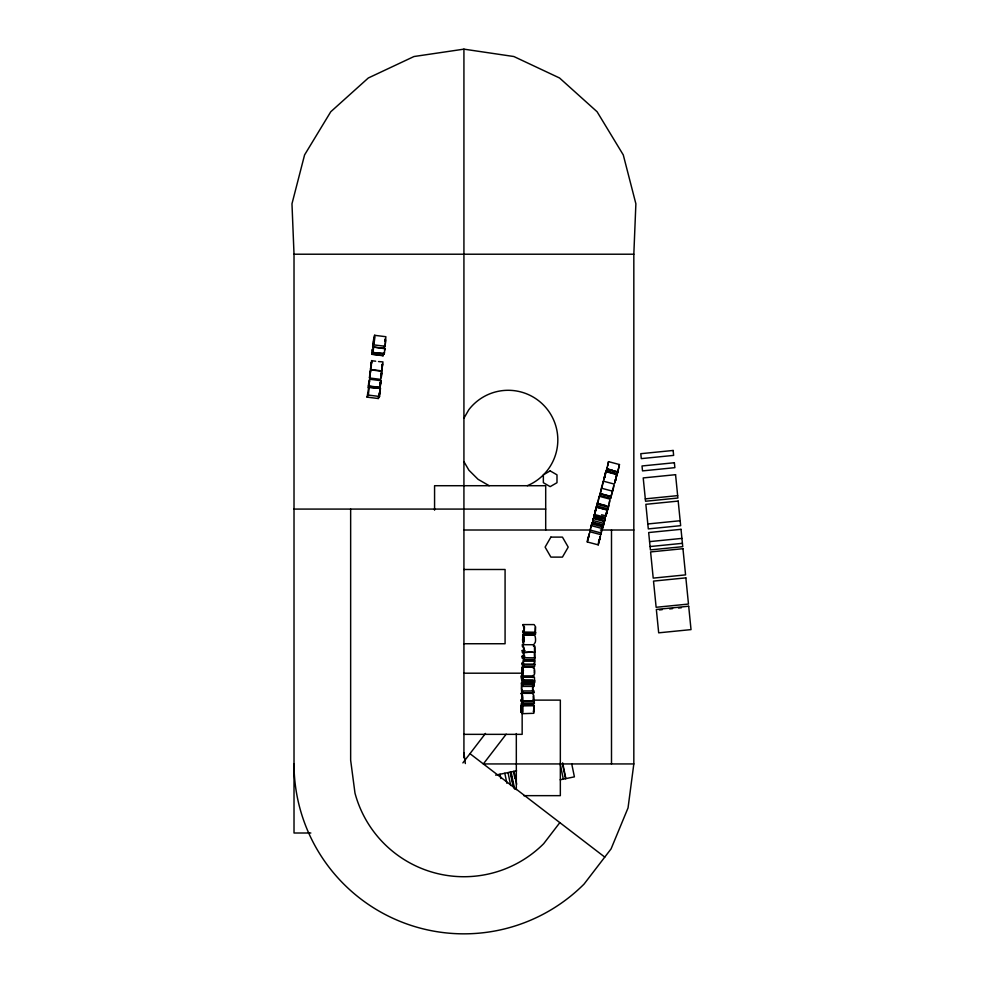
<?xml version="1.0" encoding="UTF-8"?>
<svg xmlns="http://www.w3.org/2000/svg" width="983" height="983" viewBox="0 0 983 983"><rect width="100%" height="100%" fill="white"/><g stroke="black" fill="none" stroke-linecap="round" stroke-linejoin="round"><path stroke-width="1.47" d="M523.361 660.588L523.57 664.545L534.74 664.545L534.703 666.253L523.521 666.253L521.887 664.594L521.936 662.898L523.091 664.066L523.361 660.588L534.543 660.588L534.74 664.545M522.182 700.818L520.965 699.589L520.929 701.284L523.202 703.595L534.371 703.595L533.732 695.251L532.307 693.334L521.137 693.334L522.415 696.972L522.182 700.818L531.963 700.818M534.248 683.271L523.067 683.271L523.103 682.128L534.285 682.128L534.248 683.271L521.408 683.05L521.617 691.368L522.821 692.659L534.002 692.659L532.712 689.022L532.946 685.176M524.91 656.202L522.108 656.202L522.059 657.91L523.693 659.556L534.875 659.556L534.936 646.298L533.597 644.713L522.415 644.713L522.366 646.409C527.035 651.004 517.537 654.162 531.852 651.717M525.057 650.451L522.256 650.451L522.219 652.159L523.558 654.027L523.325 657.443L522.108 656.202M522.944 624.586L524.258 629.636L524 632.069L522.772 630.84L522.735 632.536L524.369 634.195L535.538 634.195L535.588 632.487L524.222 632.302L524.443 626.957L522.944 624.586L534.125 624.586L535.612 626.957L535.403 632.302M532.7 680.187L522.919 680.187C520.216 670.59 520.683 679.4 522.87 681.895L523.067 683.271M522.231 667.015L521.703 672.139L522.612 675.997L523.411 670.369L522.637 667.113L522.452 674.129L522.231 667.015L533.413 666.916L533.253 668.194M523.079 634.957L522.551 640.08L523.46 643.939L524.258 638.311L523.472 635.055L523.288 642.083L523.079 634.957L534.654 635.055C535.796 637.095 536.128 643.312 534.248 643.546M522.919 680.187L523.005 677.054L534.408 677.287L534.752 682.595L523.103 682.128M522.587 705.401L533.769 705.266L534.064 711.532A4.362 0.7 -90 0 1 533.781 713.314L522.231 713.683L521.408 705.438L520.769 712.294L521.236 703.681L522.317 711.839L522.587 705.401L533.769 705.401L533.634 711.79L533.278 711.164M522.821 692.659L521.543 689.022L521.776 685.176L522.993 686.404L534.174 686.404L534.211 684.696L532.577 683.05L532.54 684.758M522.993 686.404L523.03 684.696L521.408 683.05M534.801 680.9L523.62 680.9L523.005 677.054M523.521 666.253L523.57 664.545M523.693 659.556L523.976 647.613L522.415 644.713M524.369 634.195L524.222 632.302M523.57 682.595L523.62 680.9M523.202 703.595L522.551 695.251L521.137 693.334M533.548 646.409L533.597 644.713M522.784 634.551L533.966 634.551L534.187 635.423M534.543 660.674L534.273 664.066M379.413 388.752L379.573 386.724M532.7 677.484L532.798 675.64M294.015 763.938A169.912 169.912 0 0 0 584.062 884.086L611.07 848.894L628.039 807.915L633.826 763.938L633.826 254.216L635.878 203.788L623.271 154.909L597.086 111.743L559.548 77.989L513.863 56.523L463.927 49.15L413.99 56.523L368.306 77.989L330.767 111.743L304.583 154.909L291.976 203.788L294.015 254.216L294.015 833.006L310.837 833.006M601.731 487.752L601.731 486.72L601.166 490.247M532.946 677.312L533.044 675.899L521.862 675.899M382.768 364.091L381.859 369.129M379.696 386.688L379.733 387.523L380.458 382.608L379.979 384.378M385.655 339.946L385.189 344.726M534.297 673.072L534.285 669.902M370.886 369.534L369.497 377.988L370.026 370.886L369.719 376.206L370.886 369.534L382.092 370.91L381.453 376.612L380.704 379.377L369.497 377.988M612.667 490.726L612.667 489.62L610.713 498.283L599.777 495.383L600.834 491.279M615.075 481.424L615.591 479.053M533.892 635.251L533.966 634.551M381.785 373.122L380.937 377.595M368.576 384.488L368.527 386.135L369.252 381.22L368.269 387.941L369.461 380.925L368.908 386.294L380.114 387.671L380.925 380.704L369.669 379.217L368.502 384.144M371.427 364.214L371.537 362.125L370.849 367.47L371.746 360.528L370.444 369.473L371.451 364.902M381.883 367.003L382.227 364.152M380.9 375.813L381.293 372.778M374.13 341.973L374.388 337.095L372.655 346.925L384.894 348.474L384.316 353.683L372.152 352.418L371.832 354.335L383.038 355.723L384.378 352.184L384.181 353.892M380.446 388.445L369.092 387.302L380.446 388.445L379.549 396.481L378.283 398.52L367.064 397.132L368.551 388.383M371.832 354.335L372.41 349.125L372.348 350.636L373.368 349.014M373.147 343.546L372.999 344.91L373.982 343.337M367.064 397.132L368.342 395.092L369.239 387.069M372.655 346.925C375.162 343.731 375.653 325.189 373.159 342.342M378.283 398.52L378.48 396.739M383.038 355.723L383.321 353.118M384.095 346.249L383.861 348.314L385.139 346.274L385.877 336.714L374.67 335.326M379.094 395.756L379.426 392.758M379.573 392.524L379.241 395.51L380.298 388.69M380.114 387.671L380.667 382.313L379.745 388.58M384.574 350.39L384.894 348.474M368.908 386.294L369.669 379.217M381.945 365.455L382.055 364.533M380.937 374.474L381.146 372.95M616.476 476.423L615.997 478.623M532.602 685.606L532.577 690.668M535.17 632.069L535.207 627.51M533.364 700.818L533.191 695.976M600.932 533.253L600.871 534.666L589.923 531.766L590.439 528.436M379.954 383.861L380.876 380.605M534.506 657.443L534.334 653.117M384.832 340.315L385.053 339.037M384.857 341.089L385.164 339.43M612.114 493.147L614.178 484.054L603.243 481.142L599.777 495.383M606.228 514.379L606.511 513.237M601.105 532.43L602.96 525.512L592.012 522.612L589.923 531.766M607.248 510.386L607.58 508.825L607.003 510.582M605.663 515.596L606.794 511.529L606.732 512.143M606.658 513.114L605.688 516.53L607.494 509.882L596.521 507.068L595.231 511.897L595.575 510.337M607.494 509.882L606.265 514.748M604.643 476.153L604.14 478.524L605.921 471.57M615.395 479.569L614.645 483.206L615.665 479.851M596.546 506.982L594.752 513.63L596.632 505.889L594.727 512.966L596.189 507.572L595.796 509.243M602.481 485.197L603.243 481.142M607.715 465.844L608.514 461.641L619.462 464.541L617.373 473.708L606.425 470.808L606.88 467.711L606.88 468.78L612.348 470.243M609.288 503.357L609.644 500.814M613.417 488.109L613.736 485.7M605.049 475.723C606.597 469.665 603.181 481.867 604.582 477.431M606.044 514.097L606.794 511.307M598.315 500.826L599.151 496.255L610.087 499.155L607.998 508.887L597.062 505.987L597.504 502.313L597.504 503.394L605.712 505.569M590.722 527.576L591.053 526.384M588.19 538.684L589.517 533.081L587.773 540.011M615.763 478.389L616.869 474.47M599.126 541.584L600.453 535.981L600.171 536.743M593.118 518.533L592.675 522.194L603.611 525.106L604.053 523.447L604.053 521.432L593.118 518.533L592.675 522.194M594.236 514.416L594.26 516.247L605.209 519.147L605.172 517.328L594.236 514.416L593.781 517.525L599.249 518.975M599.151 496.255L597.062 505.987M602.96 525.512L602.505 528.608L591.569 525.708L592.012 522.612M593.781 517.525L594.236 515.866L605.209 518.901L604.692 521.027L593.757 517.881L604.692 521.027M606.425 470.808L608.514 461.641M599.028 540.957L599.937 537.848L598.242 544.865L587.293 541.965L589.038 534.924L588.092 538.045M593.757 518.127L594.26 516.001M619.462 464.541L617.816 471.693L617.816 470.611M600.871 534.666L602.505 527.527L602.505 528.608M604.643 477.406L605.921 471.299L616.869 474.199L615.591 480.306M615.96 477.431L616.464 475.612M605.012 474.764L605.897 471.656L616.919 474.629L615.075 481.609L615.518 480.343M602.456 485.516L602.038 486.99M613.404 488.416L612.974 489.903M611.782 494.179L611.168 496.268L611.168 495.186M604.717 476.952L603.685 480.22L605.921 471.299M607.396 467.023L606.88 468.78M599.962 537.394L598.708 542.911M597.504 503.394L597.848 502.239M591.225 525.758L591.569 524.627L591.569 525.708M608.796 505.151L607.998 508.887M532.294 703.951L533.105 705.561M381.748 370.763L382.965 361.916L378.504 361.56M463.927 418.23L468.78 409.776A49.617 49.617 0 0 1 547.506 409.628A49.617 49.617 0 0 1 527.281 485.713M372.152 352.418L373.159 350.796M462.882 762.906L485.491 733.441M506.184 734.19L483.353 763.938L633.826 763.938M559.843 822.624L543.673 843.697A112.787 112.787 0 0 1 354.986 793.134L350.648 760.228L350.648 509.083M522.366 713.732L522.6 713.314A4.362 0.7 -90 0 0 522.882 711.532L522.587 705.266M495.641 775.132L516.616 770.819M560.175 779.777L574.404 776.853L571.75 763.951M645.303 498.86L677.656 495.629M647.809 523.964L680.162 520.732M649.579 541.621L681.919 538.389M650.07 546.548L682.411 543.329M659.36 609.927L662.309 609.632M669.656 608.907L672.593 608.612M678.479 608.022L681.416 607.727M294.015 254.216L633.826 254.216M294.015 509.083L545.7 509.083M463.927 530.009L590.193 530.009M600.404 530.009L633.826 530.009M463.927 569.489L505.078 569.489L505.078 643.742L463.927 643.742M524.406 632.487L535.588 632.487M523.079 634.858L534.26 634.858M523.644 652.196L534.826 652.196M523.558 657.676L534.924 657.86M523.656 660.871L534.826 660.871M523.325 664.299L534.506 664.299M522.637 667.113L533.806 667.113C535.059 668.772 535.194 676.832 533.253 675.186M463.927 673.195L522.157 673.195L522.157 683.898M523.226 677.287L534.408 677.287M523.153 680.42L534.322 680.42M523.03 684.696L534.211 684.696M522.87 690.951L534.052 690.951M533.007 700.117L560.335 700.117L560.335 795.652L523.706 795.652M522.415 701.051L533.597 701.051M523.239 701.887L534.42 701.887M522.944 705.61L534.113 705.61M463.927 734.35L522.157 734.35L522.157 712.945M373.933 344.886L385.139 346.274M384.758 348.682L373.687 347.085L372.975 352.504L384.316 353.683M371.955 354.126L383.161 355.514M371.5 360.7L375.703 361.216M370.702 369.817L380.495 371.132M369.067 386.024L380.286 387.413M368.342 395.092L379.549 396.481M606.88 468.989L617.816 471.889M606.88 469.149L617.816 472.049M601.645 488.268L612.581 491.168M600.22 493.564L611.168 496.476M600.22 493.736L611.168 496.636M597.504 503.603L608.452 506.503M597.504 504.328L608.452 507.228M596.546 507.24L607.494 510.14M601.559 514.773L605.688 515.78M593.118 520.548L604.053 523.447M592.012 524.05L602.96 526.962M590.378 530.12L601.313 533.019M489.178 485.713L478.07 479.323L468.903 470.193L463.927 461.617M469.972 753.666L604.766 857.102M522.256 650.451L523.411 651.643M532.946 691.59L534.002 692.659M534.519 651.545L534.494 647.367M562.632 762.845L565.876 778.61M562.878 765.782L565.532 778.671M560.064 763.373L563.32 779.138M514.023 771.348L516.677 784.25M513.47 771.471L514.945 778.634M511.099 771.95L514.637 789.152M510.546 772.073L513.802 787.825M510.202 772.134L513.151 786.474M508.014 772.589L510.669 785.491M504.82 773.252L506.884 783.279M500.015 774.235L500.9 778.536M463.927 752.806L465.34 763.558M617.373 472.258L617.373 473.708M611.5 530.009L611.5 763.938M610.713 496.845L610.713 498.283M604.729 518.975L604.729 520.425M603.611 523.091L603.611 525.106M598.708 541.916L598.708 541.203L598.242 544.865M587.773 539.016L587.773 538.303L587.293 541.965M545.7 530.009L545.7 485.713L434.572 485.713L434.572 510.165M522.157 690.017L522.157 703.779M516.321 733.551L516.321 789.619M463.927 49.15L463.927 757.832M523.189 671.315C522.723 679.278 522.649 664.938 523.189 671.315M524.037 639.257C523.57 647.219 523.484 632.88 524.037 639.257M550.885 537.111L545.11 547.113L550.885 557.115L562.436 557.115L568.211 547.113L562.436 537.111L550.885 537.111M550.173 470.894L543.353 474.838L543.353 482.702L550.173 486.646L556.992 482.702L556.992 474.838L550.173 470.894M673.146 450.46L640.793 453.691L641.285 458.619L673.638 455.387L673.146 450.46M674.375 462.735L642.022 465.967L642.513 470.894L674.866 467.662L674.375 462.735M675.567 474.691L643.214 477.922L645.548 501.244L677.889 498.025L675.567 474.691M678.196 501.084L645.856 504.316L648.301 528.903L680.654 525.672L678.196 501.084M681.022 529.321L648.669 532.54L650.402 549.89L682.743 546.659L681.022 529.321M682.952 548.698L650.599 551.93L653.216 578.115L685.569 574.883L682.952 548.698M685.864 577.869L653.511 581.1L656.128 607.285L688.481 604.053L685.864 577.869M688.69 606.228L656.349 609.46L658.684 632.831L691.024 629.611L688.69 606.228"/></g></svg>
